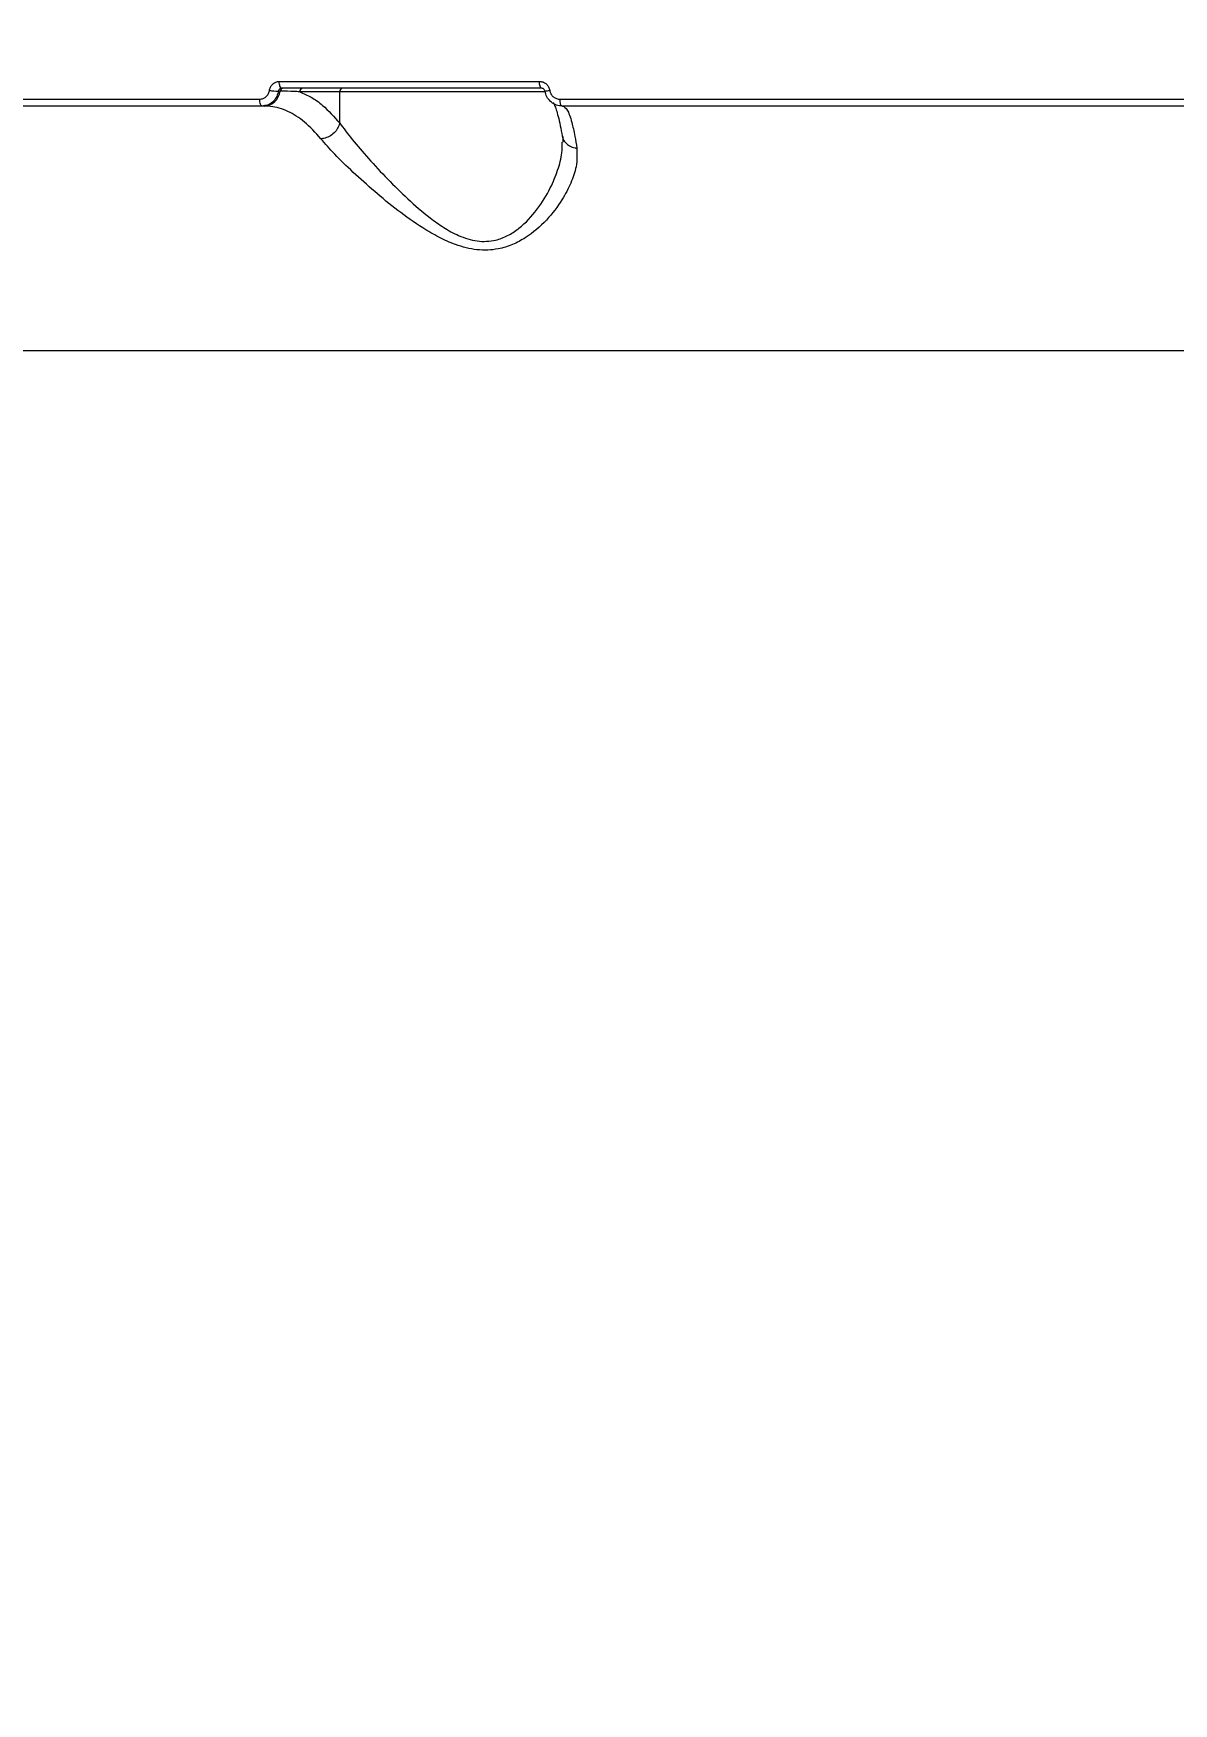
# Model space of a CAD drawing. Header units: millimetres. Extents: x -6028 to 5958, y -6064 to 4137.
# Drawn here: x -1062 to -901.3, y 1120.6 to 1356 of the extents above; entities that cross this region are included whole.
import ezdxf

# ---------------------------------------------------------------- set-up
doc = ezdxf.new("R2010")
doc.units = ezdxf.units.MM
for name, color, linetype in [('DIKOM_ОБЪЕКТ', 7, 'Continuous'), ('DIKOM_РАЗМЕР_ЗОНА', 7, 'Continuous'), ('DIKOM_РАЗМЕР_ОБЪЕКТА', 7, 'Continuous')]:
    doc.layers.add(name, color=color, linetype=linetype)
doc.styles.add('style1', font='arial.ttf', dxfattribs={"width": 0.8})
doc.dimstyles.new('1-50', dxfattribs={"dimtxt": 300, "dimasz": 200, "dimexe": 100, "dimexo": 0, "dimgap": 100, "dimtad": 1, "dimtxsty": 'style1', "dimcen": 200, "dimclrd": 7, "dimclre": 7, "dimclrt": 7, "dimadec": 1, "dimazin": 2, "dimtfac": 1, "dimtmove": 0, "dimatfit": 2, "dimfxl": 0, "dimlwd": 25, "dimlwe": 18, "dimarcsym": 0})

# ---------------------------------------------------------------- blocks, each defined once
blk = doc.blocks.new('*D9')
at = {"layer": 'Defpoints', "color": 0, "transparency": 16777216}
for p in [(-6027.56, 1459.58), (4556.58, 1382.7), (4556.58, -5964.37)]:
    blk.add_point(p, dxfattribs=at)
at = {"layer": 'DIKOM_РАЗМЕР_ЗОНА', "color": 7, "lineweight": 18, "transparency": 16777216}
for p, q in [((-6027.56, 1459.58), (-6027.56, -6064.37)), ((4556.58, 1382.7), (4556.58, -6064.37))]:
    blk.add_line(p, q, dxfattribs=at)
at = {"layer": 'DIKOM_РАЗМЕР_ЗОНА', "color": 7, "lineweight": 25, "transparency": 16777216}
blk.add_line((-5827.56, -5964.37), (4356.58, -5964.37), dxfattribs=at)
at = {"layer": 'DIKOM_РАЗМЕР_ЗОНА', "color": 7, "transparency": 16777216}
for points in [[(-5827.56, -5931.03), (-5827.56, -5997.7), (-6027.56, -5964.37)], [(4356.58, -5931.03), (4356.58, -5997.7), (4556.58, -5964.37)]]:
    blk.add_solid(points, dxfattribs=at)
at = {"layer": 'DIKOM_РАЗМЕР_ЗОНА', "color": 7, "transparency": 16777216, "insert": (157.08, -5711.2), "char_height": 300, "attachment_point": 5, "style": 'style1'}
blk.add_mtext('10600', dxfattribs=at)
blk = doc.blocks.new('*D12')
at = {"layer": 'Defpoints', "color": 0, "transparency": 16777216}
for p in [(3056.58, 1987.9), (-4027.97, 676.5), (3056.58, -3714.77)]:
    blk.add_point(p, dxfattribs=at)
at = {"layer": 'DIKOM_РАЗМЕР_ОБЪЕКТА', "color": 7, "lineweight": 18, "transparency": 16777216}
for p, q in [((3056.58, 1987.9), (3056.58, -3814.77)), ((-4027.97, 676.5), (-4027.97, -3814.77))]:
    blk.add_line(p, q, dxfattribs=at)
at = {"layer": 'DIKOM_РАЗМЕР_ОБЪЕКТА', "color": 7, "lineweight": 25, "transparency": 16777216}
blk.add_line((-3827.97, -3714.77), (2856.58, -3714.77), dxfattribs=at)
at = {"layer": 'DIKOM_РАЗМЕР_ОБЪЕКТА', "color": 7, "transparency": 16777216}
for points in [[(-3827.97, -3681.44), (-3827.97, -3748.11), (-4027.97, -3714.77)], [(2856.58, -3681.44), (2856.58, -3748.11), (3056.58, -3714.77)]]:
    blk.add_solid(points, dxfattribs=at)
at = {"layer": 'DIKOM_РАЗМЕР_ОБЪЕКТА', "color": 7, "transparency": 16777216, "insert": (20, -3461.6), "char_height": 300, "attachment_point": 5, "style": 'style1'}
blk.add_mtext('7100', dxfattribs=at)

msp = doc.modelspace()

# ---------------------------------------------------------------- linework, layer by layer
at = {"layer": 'DIKOM_ОБЪЕКТ', "color": 7, "linetype": 'Continuous', "lineweight": 15}
for p, q in [((-1027.344, 1349.236), (-990.677, 1349.236)), ((-1131.556, 1346.73), (-1030.092, 1346.73)), ((-1027.232, 1347.854), (-1027.481, 1347.854)), ((-990.364, 1348.271), (-1027, 1348.271)), ((-1018.82, 1347.771), (-1024.452, 1347.771)), ((-1018.82, 1343.366), (-1018.82, 1347.771)), ((-989.823, 1347.771), (-1018.82, 1347.771)), ((-987.79, 1346.73), (-881.199, 1346.73)), ((-1029.747, 1345.771), (-1131.126, 1345.771)), ((-1029.468, 1345.771), (-1029.747, 1345.771)), ((-880.976, 1345.771), (-987.48, 1345.771)), ((-677.336, 1311.268), (-1155.994, 1311.268))]:
    msp.add_line(p, q, dxfattribs=at)
at = {"layer": 'DIKOM_ОБЪЕКТ', "color": 7, "linetype": 'Continuous', "lineweight": 15, "flags": 128}
for points in [[(-1027, 1348.271), (-1027.066, 1348.289), (-1027.129, 1348.343), (-1027.188, 1348.432), (-1027.239, 1348.551), (-1027.282, 1348.697), (-1027.314, 1348.864), (-1027.335, 1349.046), (-1027.344, 1349.236)], [(-990.364, 1348.271), (-990.424, 1348.289), (-990.481, 1348.343), (-990.535, 1348.432), (-990.582, 1348.551), (-990.621, 1348.697), (-990.65, 1348.864), (-990.669, 1349.046), (-990.677, 1349.236)], [(-1029.747, 1345.771), (-1029.813, 1345.789), (-1029.876, 1345.843), (-1029.935, 1345.931), (-1029.986, 1346.049), (-1030.029, 1346.194), (-1030.062, 1346.36), (-1030.083, 1346.541), (-1030.092, 1346.73)], [(-989.903, 1347.854), (-989.906, 1347.856), (-989.882, 1347.863), (-989.83, 1347.874), (-989.752, 1347.889), (-989.65, 1347.909), (-989.527, 1347.931), (-989.387, 1347.956), (-989.234, 1347.983)], [(-987.48, 1345.771), (-987.539, 1345.789), (-987.596, 1345.843), (-987.648, 1345.931), (-987.695, 1346.049), (-987.734, 1346.194), (-987.763, 1346.36), (-987.782, 1346.541), (-987.79, 1346.73)]]:
    msp.add_lwpolyline(points, dxfattribs=at)
at = {"layer": 'DIKOM_ОБЪЕКТ', "color": 7, "linetype": 'Continuous', "lineweight": 15}
for centre, radius, start, end in [((-1029.563, 1348.114), 2.345, 272.33121, 353.63297), ((-1027.366, 1354.966), 7.113, 259.02906, 269.07403), ((-1026.766, 1347.802), 0.469, 92.33453, 173.63036), ((-1023.975, 1347.793), 0.478, 92.93374, 182.65757), ((-1018.342, 1347.793), 0.478, 92.92948, 182.66183)]:
    msp.add_arc(centre, radius, start, end, dxfattribs=at)
for points, knots in [([(-1028.719, 1347.983), (-1028.715, 1348.01), (-1028.684, 1348.201), (-1028.556, 1348.545), (-1028.241, 1348.926), (-1027.821, 1349.186), (-1027.503, 1349.219), (-1027.344, 1349.236)], [0, 0, 0, 0, 0.038572, 0.2781001, 0.5183532, 0.7592327, 1, 1, 1, 1]), ([(-990.677, 1349.236), (-990.64, 1349.235), (-990.44, 1349.23), (-990.084, 1349.137), (-989.675, 1348.862), (-989.363, 1348.466), (-989.277, 1348.144), (-989.234, 1347.983)], [0, 0, 0, 0, 0.0557929, 0.2968083, 0.5326587, 0.7662424, 1, 1, 1, 1]), ([(-1030.092, 1346.73), (-1029.934, 1346.747), (-1029.616, 1346.78), (-1029.197, 1347.039), (-1028.883, 1347.421), (-1028.754, 1347.765), (-1028.724, 1347.956), (-1028.719, 1347.983)], [0, 0, 0, 0, 0.2406548, 0.4814143, 0.7216377, 0.9612053, 1, 1, 1, 1]), ([(-1027.481, 1347.854), (-1027.488, 1347.81), (-1027.54, 1347.491), (-1027.755, 1346.919), (-1028.274, 1346.285), (-1028.965, 1345.854), (-1029.486, 1345.798), (-1029.747, 1345.771)], [0, 0, 0, 0, 0.0387887, 0.2783705, 0.5186423, 0.7594509, 1, 1, 1, 1]), ([(-1027, 1348.271), (-1027.057, 1348.265), (-1027.17, 1348.254), (-1027.318, 1348.168), (-1027.427, 1348.041), (-1027.47, 1347.926), (-1027.479, 1347.863), (-1027.481, 1347.854)], [0, 0, 0, 0, 0.24422509, 0.48594866, 0.72462156, 0.96178081, 1, 1, 1, 1]), ([(-1024.452, 1347.771), (-1024.593, 1347.779), (-1025.299, 1347.819), (-1026.24, 1347.849), (-1027.018, 1347.853), (-1027.232, 1347.854)], [0, 0, 0, 0, 0.1533166, 0.7665682, 1, 1, 1, 1]), ([(-1024.452, 1347.771), (-1023.911, 1347.535), (-1022.822, 1347.063), (-1020.914, 1345.714), (-1019.616, 1344.258), (-1018.82, 1343.366)], [0, 0, 0, 0, 0.27746524, 0.55729788, 1, 1, 1, 1]), ([(-989.903, 1347.854), (-989.917, 1347.908), (-989.946, 1348.017), (-990.048, 1348.149), (-990.179, 1348.239), (-990.29, 1348.269), (-990.352, 1348.27), (-990.364, 1348.271)], [0, 0, 0, 0, 0.21781734, 0.44357129, 0.68364797, 0.93964019, 1, 1, 1, 1]), ([(-987.48, 1345.771), (-987.542, 1345.772), (-987.876, 1345.78), (-988.476, 1345.936), (-989.164, 1346.393), (-989.688, 1347.051), (-989.831, 1347.586), (-989.903, 1347.854)], [0, 0, 0, 0, 0.0547783, 0.2944121, 0.5301285, 0.7646894, 1, 1, 1, 1]), ([(-989.234, 1347.983), (-989.191, 1347.822), (-989.105, 1347.5), (-988.792, 1347.104), (-988.382, 1346.829), (-988.026, 1346.736), (-987.827, 1346.731), (-987.79, 1346.73)], [0, 0, 0, 0, 0.2340735, 0.4679599, 0.7039613, 0.944852, 1, 1, 1, 1]), ([(-1021.487, 1341.151), (-1022.245, 1341.993), (-1023.734, 1343.645), (-1026.13, 1345.126), (-1028.048, 1345.718), (-1029.169, 1345.759), (-1029.468, 1345.771)], [0, 0, 0, 0, 0.3028888, 0.5944605, 0.8920274, 1, 1, 1, 1]), ([(-988.752, 1346.283), (-988.741, 1346.267), (-988.715, 1346.231), (-988.544, 1345.881), (-988.316, 1345.26), (-988.038, 1344.301), (-987.745, 1343.07), (-987.552, 1342.02), (-987.458, 1341.509)], [0, 0, 0, 0, 0.1199581, 0.2662771, 0.4332189, 0.6173945, 0.8136032, 1, 1, 1, 1]), ([(-987.408, 1345.771), (-987.192, 1345.661), (-986.755, 1345.438), (-986.179, 1343.78), (-985.729, 1341.801), (-985.501, 1340.402), (-985.407, 1339.832)], [0, 0, 0, 0, 0.3072562, 0.62332, 0.846349, 1, 1, 1, 1]), ([(-1018.821, 1343.359), (-1018.902, 1343.11), (-1019.063, 1342.612), (-1019.602, 1341.951), (-1020.289, 1341.448), (-1020.909, 1341.222), (-1021.307, 1341.161), (-1021.444, 1341.153), (-1021.487, 1341.151)], [0, 0, 0, 0, 0.22049746, 0.44098393, 0.66146679, 0.8819473, 0.96357024, 1, 1, 1, 1]), ([(-1018.82, 1343.366), (-1018.82, 1343.364), (-1018.82, 1343.362), (-1018.821, 1343.36), (-1018.821, 1343.359)], [0, 0, 0, 0, 0.69845898, 1, 1, 1, 1]), ([(-1018.821, 1343.359), (-1018.821, 1343.359), (-1018.313, 1342.653), (-1017.099, 1341.061), (-1014.791, 1338.378), (-1012.156, 1335.53), (-1009.268, 1332.667), (-1006.615, 1330.349), (-1004.183, 1328.617), (-1001.985, 1327.395), (-999.452, 1326.595), (-997.026, 1326.718), (-995.104, 1327.464), (-994.083, 1328.135), (-992.602, 1329.295), (-990.889, 1331.177), (-989.159, 1334.026), (-988.058, 1336.738), (-987.446, 1338.944), (-987.484, 1340.191), (-987.499, 1340.681)], [0, 0, 0, 0, 0.0000338, 0.0750681, 0.1536148, 0.2343949, 0.3097454, 0.3867485, 0.429448, 0.4730876, 0.523923, 0.5743917, 0.6112975, 0.6498586, 0.6518304, 0.7329419, 0.8174208, 0.8855868, 0.954923, 1, 1, 1, 1]), ([(-985.407, 1339.832), (-985.384, 1338.979), (-985.342, 1337.427), (-986.188, 1334.92), (-987.529, 1332.367), (-989.573, 1329.645), (-992.036, 1327.498), (-994.441, 1326.2), (-996.698, 1325.483), (-999.475, 1325.37), (-1002.351, 1326.103), (-1004.891, 1327.249), (-1007.644, 1328.861), (-1010.701, 1331.043), (-1013.976, 1333.746), (-1016.975, 1336.439), (-1019.608, 1339.004), (-1020.871, 1340.448), (-1021.487, 1341.151)], [0, 0, 0, 0, 0.0785505, 0.1430575, 0.2076025, 0.2872148, 0.366549, 0.4057522, 0.444851, 0.4974435, 0.5496902, 0.5922702, 0.634937, 0.7072957, 0.7797292, 0.8544844, 0.929141, 1, 1, 1, 1]), ([(-987.461, 1341.5), (-987.41, 1341.276), (-987.355, 1341.036), (-987.387, 1340.718), (-987.389, 1340.697)], [0, 0, 0, 0, 0.932741, 1, 1, 1, 1]), ([(-987.42, 1341.515), (-987.412, 1341.425), (-987.383, 1341.096), (-987.044, 1340.596), (-986.453, 1340.106), (-985.896, 1339.908), (-985.54, 1339.847), (-985.453, 1339.837), (-985.407, 1339.832)], [0, 0, 0, 0, 0.1019159, 0.37262492, 0.64334318, 0.91408543, 0.95445626, 1, 1, 1, 1]), ([(-1163.836, 1302.216), (-1163.189, 1295.276), (-1161.894, 1281.391), (-1159.199, 1260.87), (-1155.932, 1240.455), (-1152.023, 1220.24), (-1147.485, 1200.298), (-1142.414, 1181.069), (-1136.841, 1162.602), (-1130.806, 1144.929), (-1124.21, 1127.76), (-1117.053, 1111.18), (-1109.345, 1095.262), (-1101.254, 1080.351), (-1092.817, 1066.476), (-1084.075, 1053.64), (-1074.89, 1041.639), (-1065.273, 1030.551), (-1055.247, 1020.437), (-1045.028, 1011.513), (-1034.652, 1003.784), (-1024.163, 997.228), (-1013.393, 991.74), (-1002.369, 987.396), (-991.123, 984.195), (-979.891, 982.365), (-972.027, 981.617), (-967.952, 981.809), (-967.573, 981.827)], [0, 0, 0, 0, 0.0392428, 0.0785158, 0.1177586, 0.1581421, 0.1985587, 0.2389423, 0.2781872, 0.3174625, 0.3567075, 0.3970914, 0.4375083, 0.4778923, 0.5171658, 0.5564696, 0.5957434, 0.6361546, 0.6765985, 0.7170099, 0.7563479, 0.7957165, 0.8350546, 0.8755303, 0.9160384, 0.9565142, 0.9959506, 1, 1, 1, 1])]:
    msp.add_open_spline(points, degree=3, knots=knots, dxfattribs=at)

# ---------------------------------------------------------------- dimensions: what is measured, and where the dimension line sits
at = {"layer": 'DIKOM_РАЗМЕР_ЗОНА'}
dim = msp.add_linear_dim(base=(4556.575, -5964.368), p1=(-6027.562, 1459.576), p2=(4556.575, 1382.704), text='10600', dimstyle='1-50', dxfattribs=at)
dim.commit()
dim.dimension.update_dxf_attribs({"geometry": '*D9', "text_midpoint": (157.08, -5964.368), "dimtype": 160})
at = {"layer": 'DIKOM_РАЗМЕР_ОБЪЕКТА'}
dim = msp.add_linear_dim(base=(3056.575, -3714.774), p1=(-4027.972, 676.501), p2=(3056.575, 1987.897), text='7100', dimstyle='1-50', dxfattribs=at)
dim.commit()
dim.dimension.update_dxf_attribs({"geometry": '*D12', "text_midpoint": (20, -3714.774), "dimtype": 160})

doc.saveas('drawing.dxf')
